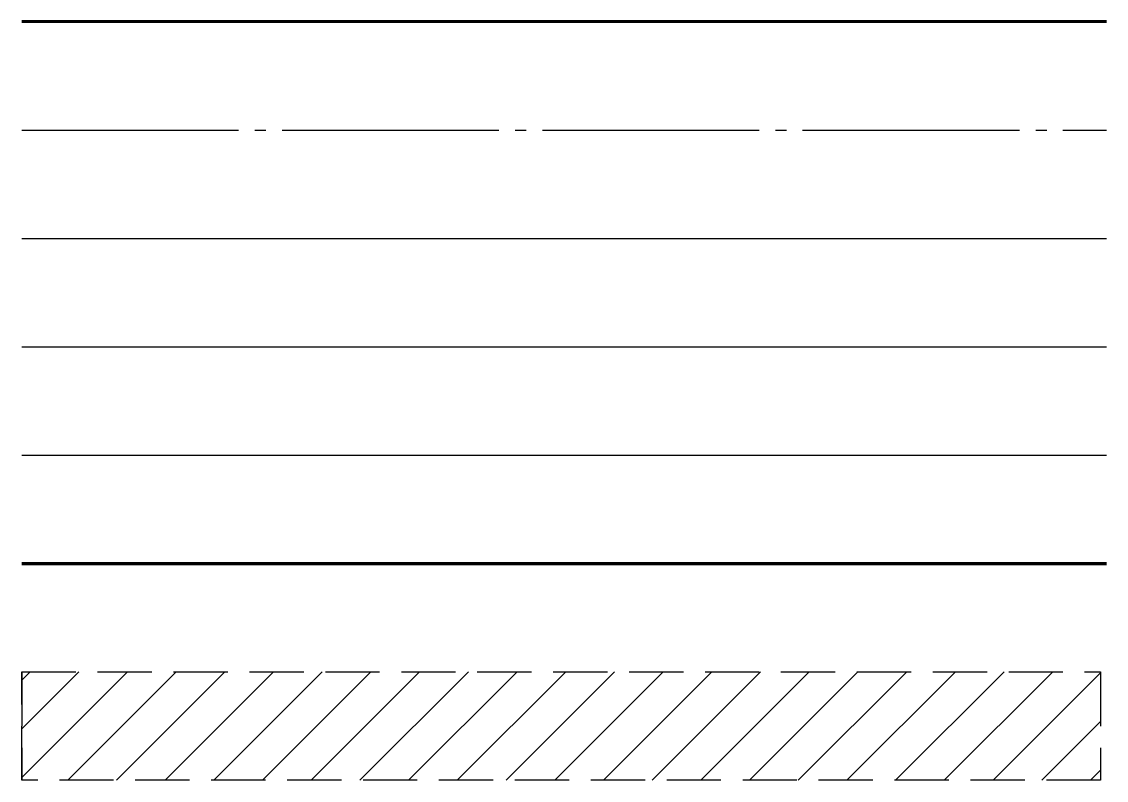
# Paper-space layout 'Образцы' of a CAD drawing. Header units: millimetres. Extents: x 51 to 151, y 145 to 215.
import ezdxf

# ---------------------------------------------------------------- set-up
doc = ezdxf.new("R2010")
doc.units = ezdxf.units.MM
doc.linetypes.add('GOST2.303 4', pattern=[7, 5, -2, 0])
doc.linetypes.add('GOST2.303 5', pattern=[24, 20, -1.5, 1, -1.5])
for name, color, linetype, lineweight in [('Осевые', 7, 'GOST2.303 5', 25), ('Основные', 7, 'Continuous', 60), ('Размерные', 7, 'Continuous', 25), ('Разрезные', 7, 'Continuous', 25), ('Тонкие', 7, 'Continuous', 25), ('Указатели сечений', 7, 'Continuous', 80), ('Штриховки', 7, 'GOST2.303 5', 25), ('Штриховые', 7, 'GOST2.303 4', 25)]:
    doc.layers.add(name, color=color, linetype=linetype, lineweight=lineweight)

psp = doc.layouts.new('Образцы')

# ---------------------------------------------------------------- hatches: boundary and pattern name
at = {"layer": 'Штриховки'}
h = psp.add_hatch(dxfattribs=at)
h.set_pattern_fill('ANSI31', color=256, style=0)
h.paths.add_polyline_path([(50.94, 154.98), (150.41, 154.98), (150.41, 144.98), (50.94, 144.98)])

# ---------------------------------------------------------------- linework, layer by layer
at = {"layer": 'Осевые'}
psp.add_line((50.94, 204.98), (150.94, 204.98), dxfattribs=at)
at = {"layer": 'Основные'}
psp.add_line((50.94, 214.98), (150.94, 214.98), dxfattribs=at)
at = {"layer": 'Размерные'}
psp.add_line((50.94, 194.98), (150.94, 194.98), dxfattribs=at)
at = {"layer": 'Разрезные'}
psp.add_line((50.94, 184.98), (150.94, 184.98), dxfattribs=at)
at = {"layer": 'Тонкие'}
psp.add_line((50.94, 174.98), (150.94, 174.98), dxfattribs=at)
at = {"layer": 'Указатели сечений'}
psp.add_line((50.94, 164.98), (150.94, 164.98), dxfattribs=at)
at = {"layer": 'Штриховые'}
for points in [[(50.94, 154.98), (50.94, 154.98), (50.94, 144.98), (50.94, 144.98)], [(50.94, 154.98), (150.41, 154.98), (150.41, 144.98), (50.94, 144.98)]]:
    psp.add_lwpolyline(points, close=True, dxfattribs=at)

doc.saveas('drawing.dxf')
